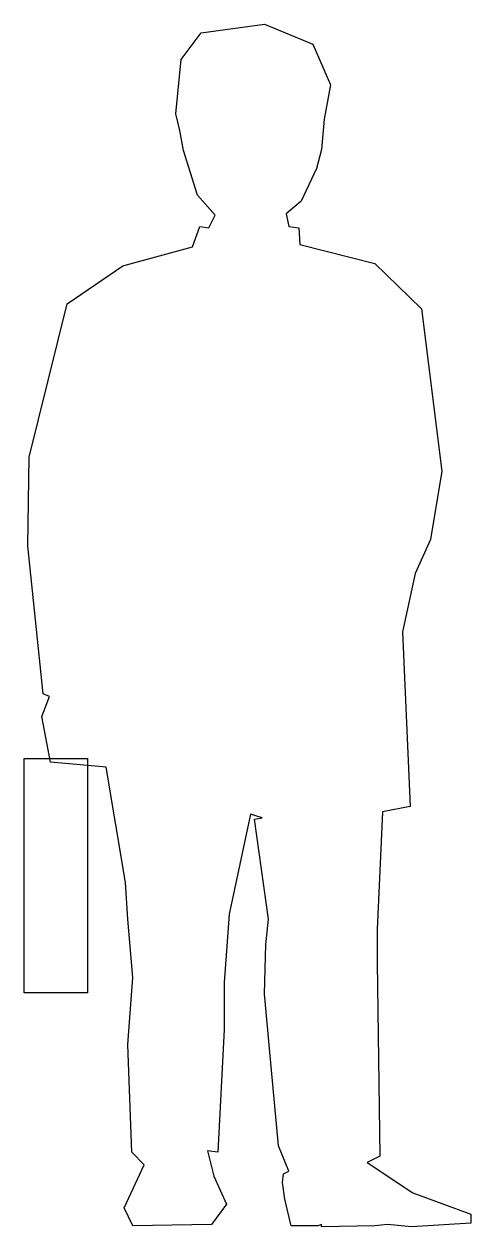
# Model space of a CAD drawing. Extents: x -14983 to -14561, y 119 to 1257.
import ezdxf

# ---------------------------------------------------------------- set-up
doc = ezdxf.new("R2010")
doc.units = 0
doc.layers.get('0').update_dxf_attribs({"linetype": 'CONTINUOUS'})

msp = doc.modelspace()

# ---------------------------------------------------------------- linework, layer by layer
at = {"color": 0}
for points in [[(-14815.7, 1248.1), (-14755.8, 1256.5), (-14710.3, 1237.4), (-14693.5, 1199), (-14699.5, 1166.7), (-14701.9, 1138), (-14706.7, 1120), (-14721.1, 1088.9), (-14735.4, 1076.9), (-14733, 1064.9), (-14723.5, 1063.7), (-14722.3, 1048.1), (-14651.6, 1030.2), (-14607.3, 987.1), (-14588.1, 833.8), (-14598.9, 769.1), (-14613.3, 736.8), (-14625.3, 681.7), (-14618.1, 516.4), (-14644.4, 511.6), (-14649.2, 400.3), (-14649.2, 369.1), (-14646.8, 185.9), (-14658.8, 179.9), (-14615.7, 151.2), (-14560.6, 130.8), (-14560.6, 122.4), (-14616.9, 118.9), (-14639.6, 121.2), (-14651.6, 120), (-14701.9, 118.9), (-14701.9, 121.2), (-14705.5, 120), (-14730.6, 120), (-14736.6, 145.2), (-14739, 160.8), (-14737.8, 169.1), (-14733, 171.5), (-14742.6, 195.5), (-14751, 287.7), (-14755.8, 339.2), (-14754.6, 385.9), (-14752.2, 409.9), (-14765.4, 504.5), (-14758.2, 505.7), (-14769, 509.2), (-14789.3, 414.6), (-14791.7, 379.9), (-14794.1, 350), (-14794.1, 305.7), (-14800.1, 189.5), (-14809.7, 190.7), (-14803.7, 166.8), (-14791.7, 140.4), (-14806.1, 121.2), (-14880.3, 120), (-14888.7, 136.8), (-14869.6, 177.5), (-14881.5, 189.5), (-14885.1, 291.3), (-14880.3, 354.8), (-14885.1, 409.9), (-14887.5, 444.6), (-14905.5, 553.6), (-14958.2, 558.3), (-14966.6, 601.5), (-14959.4, 620.6), (-14965.4, 623), (-14979.7, 763.1), (-14978.5, 847), (-14942.6, 991.9), (-14889.9, 1027.8), (-14824.1, 1045.7), (-14816.9, 1064.9), (-14808.5, 1063.7), (-14802.5, 1075.7), (-14819.3, 1094.8), (-14832.4, 1136.8), (-14836, 1155.9), (-14839.6, 1171.5), (-14834.8, 1223), (-14815.7, 1248.1), (-14815.7, 1248.1)], [(-14815.7, 1248.1), (-14755.8, 1256.5), (-14710.3, 1237.4), (-14693.5, 1199), (-14699.5, 1166.7), (-14701.9, 1138), (-14706.7, 1120), (-14721.1, 1088.9), (-14735.4, 1076.9), (-14733, 1064.9), (-14723.5, 1063.7), (-14722.3, 1048.1), (-14651.6, 1030.2), (-14607.3, 987.1), (-14588.1, 833.8), (-14598.9, 769.1), (-14613.3, 736.8), (-14625.3, 681.7), (-14618.1, 516.4), (-14644.4, 511.6), (-14649.2, 400.3), (-14649.2, 369.1), (-14646.8, 185.9), (-14658.8, 179.9), (-14615.7, 151.2), (-14560.6, 130.8), (-14560.6, 122.4), (-14616.9, 118.9), (-14639.6, 121.2), (-14651.6, 120), (-14701.9, 118.9), (-14701.9, 121.2), (-14705.5, 120), (-14730.6, 120), (-14736.6, 145.2), (-14739, 160.8), (-14737.8, 169.1), (-14733, 171.5), (-14742.6, 195.5), (-14751, 287.7), (-14755.8, 339.2), (-14754.6, 385.9), (-14752.2, 409.9), (-14765.4, 504.5), (-14758.2, 505.7), (-14769, 509.2), (-14789.3, 414.6), (-14791.7, 379.9), (-14794.1, 350), (-14794.1, 305.7), (-14800.1, 189.5), (-14809.7, 190.7), (-14803.7, 166.8), (-14791.7, 140.4), (-14806.1, 121.2), (-14880.3, 120), (-14888.7, 136.8), (-14869.6, 177.5), (-14881.5, 189.5), (-14885.1, 291.3), (-14880.3, 354.8), (-14885.1, 409.9), (-14887.5, 444.6), (-14905.5, 553.6), (-14958.2, 558.3), (-14966.6, 601.5), (-14959.4, 620.6), (-14965.4, 623), (-14979.7, 763.1), (-14978.5, 847), (-14942.6, 991.9), (-14889.9, 1027.8), (-14824.1, 1045.7), (-14816.9, 1064.9), (-14808.5, 1063.7), (-14802.5, 1075.7), (-14819.3, 1094.8), (-14832.4, 1136.8), (-14836, 1155.9), (-14839.6, 1171.5), (-14834.8, 1223), (-14815.7, 1248.1)], [(-14983.3, 561.9), (-14923.4, 561.9), (-14923.4, 340.4), (-14983.3, 340.4), (-14983.3, 561.9), (-14983.3, 561.9)], [(-14983.3, 561.9), (-14923.4, 561.9), (-14923.4, 340.4), (-14983.3, 340.4), (-14983.3, 561.9)]]:
    msp.add_lwpolyline(points, dxfattribs=at)

doc.saveas('drawing.dxf')
